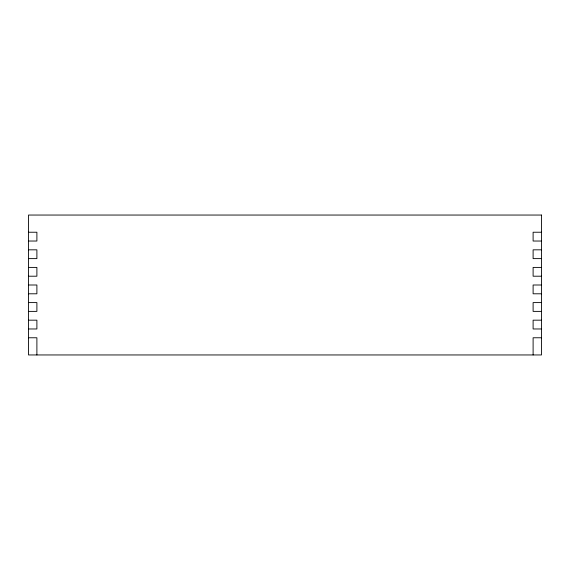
<?xml version="1.0" encoding="UTF-8"?>
<svg xmlns="http://www.w3.org/2000/svg" width="570" height="570" viewBox="0 0 570 570"><rect width="100%" height="100%" fill="white"/><g stroke="black" fill="none" stroke-linecap="round" stroke-linejoin="round"><path stroke-width="0.85" d="M28.5 232.232L36.893 232.232L36.893 241.032L28.5 241.032M541.5 232.232L533.107 232.232L533.107 241.032L541.5 241.032M28.5 249.824L36.893 249.824L36.893 258.616L28.5 258.616M541.5 249.824L533.107 249.824L533.107 258.616L541.5 258.616M28.5 267.408L36.893 267.408L36.893 276.208L28.5 276.208M541.5 267.408L533.107 267.408L533.107 276.208L541.5 276.208M28.5 285L36.893 285L36.893 293.792L28.5 293.792M541.5 285L533.107 285L533.107 293.792L541.5 293.792M28.5 302.592L36.893 302.592L36.893 311.384L28.5 311.384M541.5 302.592L533.107 302.592L533.107 311.384L541.5 311.384M28.5 320.176L36.893 320.176L36.893 328.968L28.5 328.968M541.5 320.176L533.107 320.176L533.107 328.968L541.5 328.968M28.5 337.768L36.893 337.768L36.893 354.953M541.5 337.768L533.107 337.768L533.107 354.953M541.5 215.047L28.5 215.047L28.5 354.953L541.5 354.953L541.5 215.047"/></g></svg>
